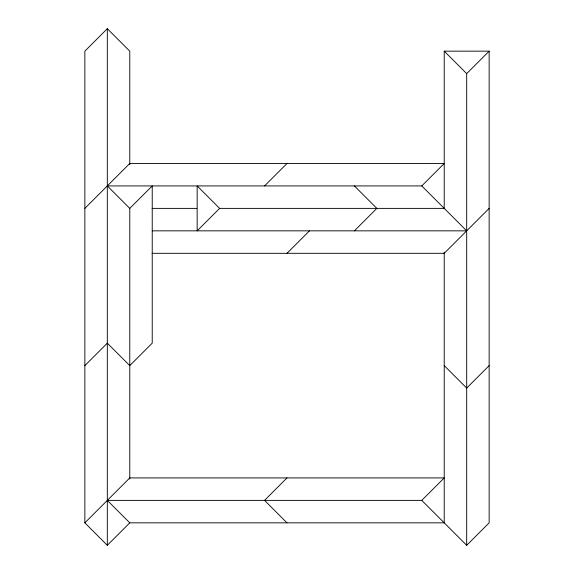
<?xml version="1.0" encoding="UTF-8"?>
<svg xmlns="http://www.w3.org/2000/svg" width="574" height="574" viewBox="0 0 574 574"><rect width="100%" height="100%" fill="white"/><g stroke="black" fill="none" stroke-linecap="round" stroke-linejoin="round"><path stroke-width="0.86" d="M129.774 164.616L129.774 51.158L107.316 28.7L84.852 51.158L84.852 522.842L107.316 545.3L129.774 522.842L444.226 522.842L444.226 252.158M84.852 208.384L129.774 163.468L444.226 163.468L421.768 185.926L107.316 185.926L129.774 208.384L129.774 479.068M129.774 208.384L152.232 185.926L152.232 343.152L129.774 365.616L107.316 343.152L84.852 365.616M219.62 208.384L197.155 230.848L197.155 185.926L219.62 208.384L444.226 208.384L444.226 51.158L489.148 51.158L489.148 522.842L466.684 545.3L421.768 500.377L107.316 500.377L129.774 522.842M264.542 185.926L287 163.468M287 253.306L309.458 230.848M466.684 545.3L466.684 73.623L489.148 51.158M354.38 230.848L376.845 208.384L354.38 185.926M84.852 522.842L129.774 477.92L444.226 477.92L421.768 500.377M489.148 208.384L444.226 253.306L152.11 253.306M287 477.92L264.542 500.377L287 522.842M489.148 365.616L466.684 388.074L444.226 365.616M152.11 208.384L196.774 208.384M152.232 230.848L466.684 230.848L421.768 185.926M444.226 51.158L466.684 73.623M107.316 28.7L107.316 545.3"/></g></svg>
